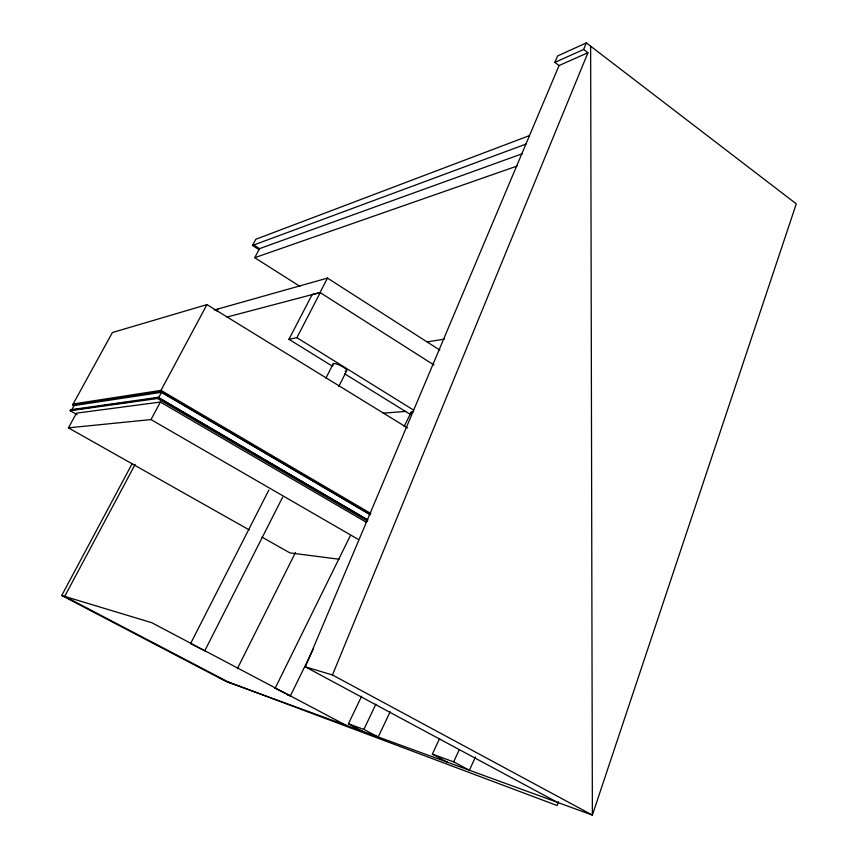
<?xml version="1.0" encoding="UTF-8"?>
<svg xmlns="http://www.w3.org/2000/svg" width="858" height="858" viewBox="0 0 858 858"><rect width="100%" height="100%" fill="white"/><g stroke="black" fill="none" stroke-linecap="round" stroke-linejoin="round"><path stroke-width="1.29" d="M558.515 801.769L557.185 805.565L228.099 681.874M275.096 688.384L350.257 535.832M554.847 62.409L557.571 55.974L586.336 42.9L796.278 203.85L592.374 815.1L332.464 674.967L587.934 52.724L583.612 49.496L554.847 62.409L559.062 65.53L587.934 52.724M583.612 49.496L586.336 42.9M557.4 802.348L305.351 666.87L559.062 65.53M475.504 756.885L469.401 770.248L453.657 761.85L432.357 754.15L439.628 738.448M453.657 761.85L459.212 749.763M390.143 711.786L378.217 736.99L363.878 729.407L348.412 723.809L361.615 696.224M363.878 729.407L375.901 704.128M287.248 694.798L290.39 695.892L313.352 649.013M404.075 426.598L411.175 412.194M237.376 668.639L295.463 552.531M282.647 497.19L204.762 650.836L190.583 643.618L268.876 490.025M338.792 386.422L346.632 370.946M325.922 378.099L333.204 363.813M227.038 317.042L320.023 292.524L327.488 278.099L439.789 350.085M312.033 294.809L288.942 339.296L296.9 337.677L320.227 292.653L311.84 294.68M299.828 286.304L254.719 257.7L259.545 248.648L522.533 153.625M160.371 402.048L76.469 413.159L68.425 427.852L150.997 419.573L160.371 402.048L366.237 522.232M590.636 46.139L592.374 815.1L226.212 681.552L61.722 595.506L132.304 463.384M135.156 464.382L64.693 596.396L230.191 683M216.924 311.164L218.104 308.944M259.234 249.775L252.488 245.474L255.791 239.285L529.322 135.65M206.96 304.601L112.387 332.539L72.619 404.933L160.392 391.495L206.96 304.601L407.604 427.992M158.162 397.329L70.721 409.77L70.184 410.735L157.54 398.498L158.162 397.329L367.975 519.991M158.612 397.769L161.518 392.331L73.777 405.587L72.619 404.933M74.099 405.544L71.622 410.06L70.721 409.77M252.488 245.474L526.061 144.058M254.719 257.7L517.245 166.002M214.243 310.038L327.488 278.099M427.37 341.902L444.519 339.082M73.134 403.989L160.993 390.369L370.946 513.556M74.26 409.684L78.207 409.127M80.845 408.751L83.483 408.387M86.122 408.011L90.069 407.453M92.707 407.078L95.345 406.703M97.984 406.338L101.93 405.77M104.569 405.405L107.207 405.03M111.165 404.472L113.792 404.097M116.431 403.721L119.069 403.357M123.026 402.799L125.654 402.423M128.292 402.048L132.25 401.49M134.888 401.115L137.516 400.75M141.473 400.193L144.112 399.817M146.75 399.442L149.378 399.067M153.335 398.509L155.974 398.144M383.183 413.148L405.898 411.39M338.974 559.212L289.95 552.906L261.969 537.108M275.139 688.266L290.39 695.892M305.351 666.87L332.464 674.967M61.722 595.506L151.694 622.672L345.817 725.171M348.412 723.809L362.494 731.263M432.357 754.15L447.779 762.365M68.425 427.852L249.142 529.869M70.184 410.735L77.113 414.682M150.997 419.573L358.129 539.317M157.54 398.498L367.417 521.117M160.392 391.495L370.409 514.65M160.156 391.538L370.141 514.661M157.926 397.372L366.398 519.24M296.9 337.677L413.728 410.188M288.942 339.296L332.175 366.055M344.691 373.809L410.671 414.65M320.023 292.524L433.998 365.015M253.807 244.991L259.545 248.648M333.451 365.004A7.625 1.866 27 0 1 336.615 363.996A7.625 1.866 27 0 1 345.259 368.575A7.625 1.866 27 0 1 345.066 371.16M411.25 413.363A8.215 1.973 26.1 0 1 413.041 412.055"/></g></svg>
